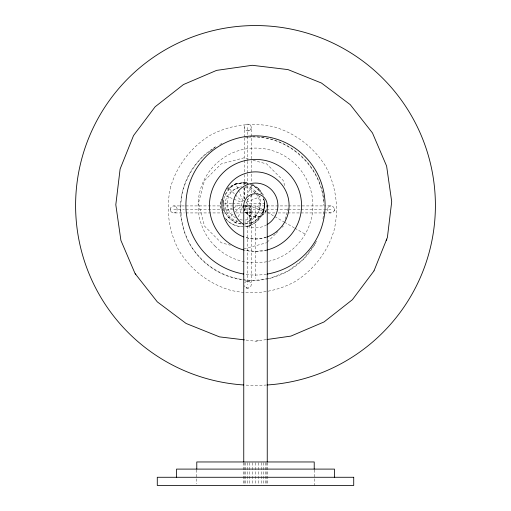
<?xml version="1.0" encoding="UTF-8"?>
<svg xmlns="http://www.w3.org/2000/svg" width="511" height="511" viewBox="0 0 511 511"><rect width="100%" height="100%" fill="white"/><g stroke="black" fill="none" stroke-linecap="round" stroke-linejoin="round"><path stroke-width="0.38" stroke-dasharray="2.56 1.92" d="M184.235 205.92L173.695 205.92C169.186 205.856 169.358 213.208 173.861 212.934L184.375 212.934M251.246 185.742L251.246 284.563C251.514 288.504 245.318 289.475 244.373 285.636M221.02 202.011L220.65 204.841L221.02 207.677M221.116 201.302L221.397 199.175A21.89 21.89 0 0 0 221.397 210.506M322.952 218.682L323.872 211.701M250.952 208.437L251.112 206.016L244.807 206.061L246.909 206.68L250.071 206.061M244.232 137.14L244.232 127.386C244.169 122.883 251.527 123.055 251.246 127.558L251.246 159.841M251.246 127.558C251.31 132.068 243.951 131.889 244.232 127.386M241.013 223.703C229.758 222.809 221.18 210.692 223.422 199.763M252.032 195.234L245.9 201.372L246.717 203.346L264.864 203.346L263.267 212.748L264.864 203.346L263.989 198.971M285.157 219.27L288.006 208.654M244.66 210.807L244.852 210.251A3.117 1.82 -84.6 0 0 244.807 207.6L244.66 207.281M235.258 212.014L241.952 205.32L241.135 203.346L241.952 201.372L243.926 200.555L243.926 186.349M241.071 223.99L234.517 222.687L235.91 222.687L237.117 219.768M238.33 216.856L242.859 205.92M246.807 196.39L251.936 183.998L258.732 188.54L264.257 196.32M243.926 206.137L245.9 205.32L246.717 203.346M266.257 209.906C262.782 220.113 246.436 218.989 244.156 208.494M315.242 243.108L314.642 244.558L303.215 259.447L288.319 270.881L270.977 278.061L268.652 278.367M331.032 205.92C325.916 205.678 326.829 214.16 331.78 212.838C333.606 212.404 334.814 210.423 334.36 208.597C333.102 204.362 327.525 206.303 324.428 205.92M224.993 194.717L230.11 187.55L236.9 183.015L229.12 188.54L234.696 194.116M225.568 194.346L230.11 187.55M263.267 211.356L258.732 218.146L250.952 223.671L257.742 219.136L263.267 211.356L246.506 204.413M244.66 282.966C246.174 279.868 251.316 281.114 251.246 284.563M327.953 207.6L328.528 206.885M233.022 214.243L229.12 218.146L223.594 210.366L224.578 211.356L232.601 208.034M254.267 193.005L258.732 188.54L263.267 195.33M257.742 219.136L258.732 218.146L245.9 205.32M267.234 242.195L275.557 233.866M276.112 233.31L278.335 231.093M282.219 227.203L283.33 226.092M210.2 151.084C196.435 159.969 188.003 174.762 182.9 189.983C178.518 208.456 181.073 227.849 190.086 244.558C205.844 270.926 237.717 285.604 267.873 278.469M210.819 150.604L212.685 149.18M213.304 148.701L215.163 147.27M227.631 188.929C232.869 183.998 240.496 181.954 247.503 183.602M233.329 207.734L241.345 204.413M246.506 202.273L260.355 196.537M266.403 236.976C259.537 239.576 251.463 239.576 244.597 236.976M243.926 248.844L266.678 242.751M250.275 212.927L251.157 212.423L250.939 209.344M242.859 200.766L235.91 183.998L243.926 182.408L248.231 182.989M245.318 182.408L235.91 183.998M244.712 223.844L251.936 222.687L244.993 205.92M244.654 224.137L251.936 222.687M173.861 212.934C178.371 212.998 178.192 205.639 173.695 205.92M266.346 339.604L255.27 341.188L244.379 339.872M245.382 137.606L247.714 137.299M248.487 137.197C286.863 133.856 323.252 166.976 323.872 205.499M244.667 226.456C257.71 225.773 267.234 211.611 263.689 199.175A21.89 21.89 0 0 1 244.686 226.629M266.672 250.026L255.5 251.495L244.328 250.026M258.547 340.722L255.5 341.156M231.668 203.346L222.988 203.346L224.578 195.33L241.345 202.273M232.454 203.346L241.135 203.346M185.793 205.92L220.931 205.92M221.723 205.92L242.821 205.92M244.367 205.92L287.744 205.92M288.536 205.92L323.642 205.92M173.778 209.427L184.305 209.427M185.863 209.427L287.706 209.427M288.498 209.427L300.181 209.427M300.96 209.427L323.565 209.427M324.351 209.427L330.949 209.427M244.335 212.793L252.364 212.934M185.94 212.934L221.793 212.934M222.579 212.934L232.045 212.934M235.999 212.934L243.115 212.934M275.046 212.934L244.692 212.934L246.059 212.717A3.117 1.118 2.9 0 1 248.729 212.742L250.256 212.934M278.201 212.934L286.882 212.934M287.674 212.934L300.129 212.934M300.909 212.934L323.489 212.934M324.268 212.934L330.866 212.934M248.295 183.277L243.926 182.408L243.926 185.563M248.474 159.062L243.926 157.842L221.174 163.935L204.515 180.594L198.421 203.346L204.515 226.092L221.174 242.751L230.276 245.191M253.028 160.282L266.678 163.935L283.33 180.594L285.157 187.416M250.186 184.516L253.488 185.883L258.023 189.364L261.504 193.899A21.89 21.89 0 0 0 250.92 184.618M266.544 211.829L255.5 205.454L255.5 278.259M267.234 212.225L274.132 216.21M274.822 216.607L283.79 221.787M284.48 222.183L294.144 227.765M294.834 228.162L305.182 234.14M252.926 184.988L259.716 189.524M228.136 217.162L235.91 222.687M235.258 194.678L241.952 201.372M251.112 206.016L250.275 206.061L250.275 227.031L249.566 227.184L249.566 206.259M176.199 206.885L176.78 207.619M225.319 218.056C229.158 223.601 235.929 226.488 242.54 226.737A21.89 21.89 0 0 1 225.619 218.734M263.414 197.457L264.864 204.739M222.988 201.947L224.578 211.356M314.22 469.877L314.22 485.45M267.247 462.749L267.247 483.885M266.844 462.749L266.844 483.885M265.669 462.749L265.669 483.885M263.804 462.749L263.804 483.885M261.37 462.749L261.37 483.885M258.54 462.749L258.54 483.885M255.5 462.749L255.5 483.885M252.46 462.749L252.46 483.885M251.246 160.614L251.246 181.795M249.63 462.749L249.63 483.885M247.739 127.475L247.739 160.569M247.739 161.342L247.739 173.082M247.739 173.874L247.739 184.931M247.739 185.723L247.739 195.106M247.739 199.022L247.739 284.646M247.196 462.749L247.196 483.885M245.331 462.749L245.331 483.885M244.373 187.824L244.373 198.843M244.232 137.925L244.232 173.842M244.232 174.628L244.232 184.905M244.232 188.042L244.232 198.977M244.156 462.749L244.156 485.45M243.753 462.749L243.753 483.885M196.78 469.877L196.78 483.891M266.352 209.944A11.747 11.747 0 0 1 244.648 209.944M266.697 224.84A22.388 22.388 0 0 1 244.941 225.198M266.474 237.193A33.585 33.585 0 0 1 244.526 237.193M266.614 385.013A179.904 179.904 0 0 1 244.386 385.013M266.557 274.164A69.598 69.598 0 0 1 244.443 274.164M267.419 249.924A46.041 46.041 0 0 1 244.303 250.115M316.501 241.128A71.91 71.91 0 0 1 203.193 261.076A71.91 71.91 0 0 1 215.738 146.714M219.839 144.46A71.91 71.91 0 0 1 221.959 143.431M250.026 136.724A71.91 71.91 0 0 1 251.584 136.692M252.364 136.686A71.91 71.91 0 0 1 323.853 200.778M170.783 211.254A3.143 2.779 82.5 0 1 170.367 208.597M334.36 208.597A3.143 2.779 -82.5 0 1 333.945 211.254M246.749 281.28A3.143 2.779 7.5 0 1 249.419 281.567M250.16 130.011A3.488 3.456 -7.5 0 1 245.912 130.471M244.82 187.531A17.463 17.463 0 0 1 244.82 222.157M238.024 221.71A17.463 17.463 0 0 1 241.786 187.396M227.063 189.364A21.89 21.89 0 0 1 248.205 183.698M258.432 194.966A16.748 16.748 0 0 1 243.926 220.094M242.367 220.024A16.748 16.748 0 0 1 239.199 219.411M235.552 217.852A16.748 16.748 0 0 1 241.575 186.758M245.478 186.668A16.748 16.748 0 0 1 258.029 194.308M170.7 186.719C165.551 208.431 168.553 231.234 179.144 250.869C190.859 269.865 209.108 283.867 230.48 290.261C252.191 295.409 274.995 292.407 294.636 281.817C313.633 270.108 327.628 251.859 334.028 230.48C339.176 208.769 336.174 185.966 325.584 166.324C313.869 147.334 295.62 133.333 274.247 126.939C252.536 121.784 229.733 124.786 210.091 135.383C191.095 147.091 177.1 165.34 170.7 186.719M214.933 246.021A57.373 57.373 0 0 0 310.918 220.298A57.373 57.373 0 0 0 240.649 150.036A57.373 57.373 0 0 0 214.933 246.021M246.059 287.725A3.264 3.009 7.5 0 0 248.729 288.012A3.385 3.258 7.5 0 1 246.059 287.725"/><path stroke-width="0.77" d="M386.738 239.129L386.546 240.566L386.195 240.47M374.02 270.804L387.395 237.481L391.707 201.724L386.616 166.075L372.468 132.956L350.233 104.627L321.419 83.018L288 69.598L252.242 65.293L216.594 70.384L183.475 84.532L155.146 106.767L133.537 135.575L120.117 169L115.812 204.751L120.903 240.406L135.051 273.526L157.286 301.854L186.093 323.463L219.519 336.877L244.379 339.872M373.982 270.9L352.373 299.714L324.044 321.949L290.925 336.097L267.125 339.496M135.843 274.535L135.262 273.794M334.475 477.274L334.475 469.098L176.525 469.098L176.525 477.274M314.22 469.098L314.22 461.963L196.78 461.963L196.78 469.098M267.247 205.454L267.247 461.963M243.753 205.454L243.753 461.963M243.856 206.987A11.747 11.747 0 0 1 255.5 193.707A11.747 11.747 0 0 1 267.144 206.987M243.766 236.925A33.585 33.585 0 0 1 228.609 185.327A33.585 33.585 0 0 1 282.391 185.327A33.585 33.585 0 0 1 267.234 236.925M243.683 224.47A22.388 22.388 0 0 1 238.503 190.878A22.388 22.388 0 0 1 272.497 190.878A22.388 22.388 0 0 1 267.317 224.47M243.587 384.962A179.904 179.904 0 0 1 101.727 112.081A179.904 179.904 0 0 1 409.273 112.081A179.904 179.904 0 0 1 267.413 384.962M243.658 274.037A69.598 69.598 0 0 1 197.31 167.276A69.598 69.598 0 0 1 313.69 167.276A69.598 69.598 0 0 1 267.342 274.037M243.581 249.924A46.041 46.041 0 0 1 217.782 179.042A46.041 46.041 0 0 1 293.218 179.042A46.041 46.041 0 0 1 267.419 249.924M353.721 477.274L157.279 477.274L157.279 485.45L353.721 485.45L353.721 477.274"/></g></svg>
